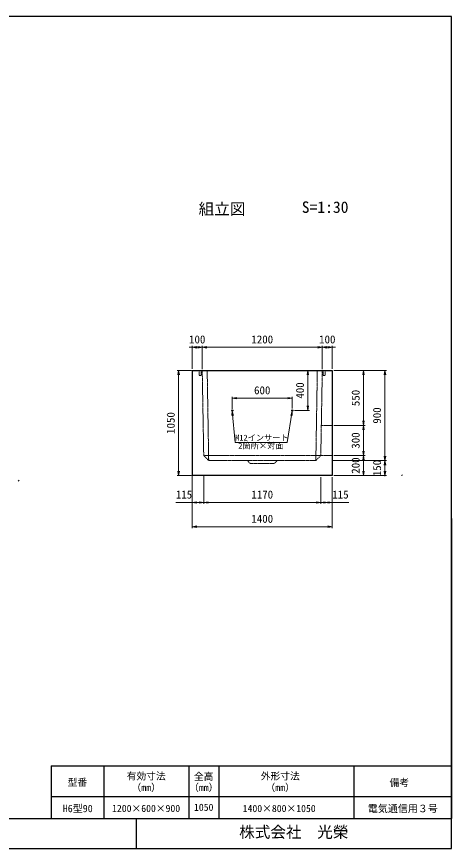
# Model space of a CAD drawing. Units: millimetres, scale not verified. Extents: x -200 to 200, y -138 to 139.
# Drawn here: x 55.6 to 200.4, y -138.2 to 138.8 of the extents above; entities that cross this region are included whole.
import ezdxf
from ezdxf.enums import TextEntityAlignment as Align

# ---------------------------------------------------------------- set-up
doc = ezdxf.new("R2010")
doc.units = ezdxf.units.MM
doc.linetypes.add('USER2', pattern=[4.7625, 3.175, -1.5875])
doc.layers.add('0-0', color=7, linetype='Continuous')
for name, color, linetype, lineweight in [('0-1_dims', 2, 'Continuous', 13), ('0-2_pen3実線', 7, 'Continuous', 25), ('0-3_pen4実線', 6, 'Continuous', 25), ('0-5_pen2破線', 3, 'USER2', 18)]:
    doc.layers.add(name, color=color, linetype=linetype, lineweight=lineweight)
doc.styles.add('ＭＳ ゴシック', font='')
doc.styles.get('ＭＳ ゴシック').set_extended_font_data('MS Gothic')

# ---------------------------------------------------------------- blocks, each defined once
blk = doc.blocks.new('部分図 1')
at = {"layer": '0-1_dims'}
for p, q in [((9710, 5090), (9710, 5321)), ((9810.01, 5089.13), (9810.01, 5321)), ((9810.01, 5089.13), (9810.01, 5321)), ((11009.99, 5089.13), (11009.99, 5321)), ((11009.99, 5089.13), (11009.99, 5321)), ((11110, 5090), (11110, 5321)), ((9710, 5306), (9678.19, 5306)), ((9710, 5306), (9810.01, 5306)), ((9810.01, 5306), (11009.99, 5306)), ((9810.01, 5306), (9841.83, 5306)), ((11009.99, 5306), (10978.17, 5306)), ((11009.99, 5306), (11110, 5306)), ((11110, 5306), (11141.81, 5306)), ((9702.07, 5075), (9559, 5075)), ((9574, 5075), (9574, 4025)), ((10731, 5075), (10881, 5075)), ((10866, 4675), (10866, 5075)), ((11125, 5075), (11437, 5075)), ((11140, 5075), (11651, 5075)), ((11422, 5075), (11422, 4525)), ((11636, 5075), (11636, 4175)), ((10110, 4690), (10110, 4813)), ((10110, 4798), (10709.94, 4798)), ((10709.94, 4696), (10709.94, 4813)), ((10731, 4675), (10881, 4675)), ((11125, 4525), (11437, 4525)), ((11125, 4525), (11437, 4525)), ((11422, 4525), (11422, 4225)), ((11111.75, 4175), (11651, 4175)), ((11125, 4225), (11437, 4225)), ((11125, 4225), (11437, 4225)), ((11125, 4175), (11651, 4175)), ((11422, 4225), (11422, 4025)), ((11636, 4175), (11636, 4181.82)), ((11636, 4175), (11636, 4025)), ((9702.07, 4025), (9559, 4025)), ((9710, 4017.07), (9710, 3741)), ((9710, 4002.07), (9710, 3499)), ((9825, 4017.07), (9825, 3741)), ((9825, 3995), (9825, 3741)), ((10995, 4010), (10995, 3741)), ((10995, 4010), (10995, 3741)), ((11110, 4010), (11110, 3741)), ((11110, 3995), (11110, 3499)), ((11125, 4025), (11437, 4025)), ((11140, 4025), (11651, 4025)), ((11636, 4025), (11636, 4018.18)), ((9710, 3756), (9546.36, 3756)), ((9710, 3756), (9825, 3756)), ((9825, 3756), (10995, 3756)), ((9710, 3514), (11110, 3514))]:
    blk.add_line(p, q, dxfattribs=at)
at = {"layer": '0-1_dims', "color": 7}
for p, q in [((10710, 4669), (10658.5, 4356)), ((9710, 4032.07), (9717.07, 4025)), ((11810, 4032.07), (11802.93, 4025))]:
    blk.add_line(p, q, dxfattribs=at)
at = {"layer": '0-1_dims'}
for points in [[(9755, 5313.5), (9710, 5306), (9755, 5298.5)], [(9765.01, 5298.5), (9810.01, 5306), (9765.01, 5313.5)], [(9855.01, 5313.5), (9810.01, 5306), (9855.01, 5298.5)], [(10964.99, 5298.5), (11009.99, 5306), (10964.99, 5313.5)], [(11054.99, 5313.5), (11009.99, 5306), (11054.99, 5298.5)], [(11065, 5298.5), (11110, 5306), (11065, 5313.5)], [(9581.5, 5030), (9574, 5075), (9566.5, 5030)], [(10873.5, 5030), (10866, 5075), (10858.5, 5030)], [(11429.5, 5030), (11422, 5075), (11414.5, 5030)], [(11643.5, 5030), (11636, 5075), (11628.5, 5030)], [(10155, 4805.5), (10110, 4798), (10155, 4790.5)], [(10664.94, 4790.5), (10709.94, 4798), (10664.94, 4805.5)], [(10858.5, 4720), (10866, 4675), (10873.5, 4720)], [(11414.5, 4570), (11422, 4525), (11429.5, 4570)], [(11429.5, 4480), (11422, 4525), (11414.5, 4480)], [(11414.5, 4270), (11422, 4225), (11429.5, 4270)], [(11429.5, 4180), (11422, 4225), (11414.5, 4180)], [(11628.5, 4220), (11636, 4175), (11643.5, 4220)], [(11643.5, 4130), (11636, 4175), (11628.5, 4130)], [(9566.5, 4070), (9574, 4025), (9581.5, 4070)], [(11414.5, 4070), (11422, 4025), (11429.5, 4070)], [(11628.5, 4070), (11636, 4025), (11643.5, 4070)], [(9755, 3763.5), (9710, 3756), (9755, 3748.5)], [(9780, 3748.5), (9825, 3756), (9780, 3763.5)], [(9870, 3763.5), (9825, 3756), (9870, 3748.5)], [(10950, 3748.5), (10995, 3756), (10950, 3763.5)], [(11040, 3763.5), (10995, 3756), (11040, 3748.5)], [(10995, 3756), (11110, 3756), (11273.64, 3756)], [(11065, 3748.5), (11110, 3756), (11065, 3763.5)], [(9755, 3521.5), (9710, 3514), (9755, 3506.5)], [(11065, 3506.5), (11110, 3514), (11065, 3521.5)]]:
    blk.add_lwpolyline(points, dxfattribs=at)
at = {"layer": '0-1_dims', "color": 7}
for points in [[(10121.48, 4624.85), (10110, 4669), (10106.54, 4623.51)], [(10110, 4669), (10138, 4356), (10658.5, 4356)], [(10710.09, 4623.38), (10710, 4669), (10695.29, 4625.81)]]:
    blk.add_lwpolyline(points, dxfattribs=at)
at = {"layer": '0-2_pen3実線'}
for p, q in [((9710, 5075), (11110, 5075)), ((9710, 5075), (9710, 4025)), ((11110, 5075), (11110, 4025)), ((11110, 4025), (9710, 4025)), ((7971, 3970), (7981, 3980)), ((8825, 1125), (8825, 600)), ((9675, 1125), (9675, 600)), ((9975, 1125), (9975, 600)), ((11325, 1125), (11325, 600)), ((8300, 819), (12300, 819))]:
    blk.add_line(p, q, dxfattribs=at)
for centre in [(10110, 4675), (10710, 4675)]:
    blk.add_circle(centre, 6, dxfattribs=at)
at = {"layer": '0-3_pen4実線'}
for p, q in [((12300, 3594.97), (12300, 2094.97)), ((12300, 2100), (12300, 600)), ((8300, 1125), (12300, 1125)), ((8300, 1125), (8300, 600)), ((300, 600), (12300, 600)), ((9150, 600), (9150, 300))]:
    blk.add_line(p, q, dxfattribs=at)
blk.add_lwpolyline([(300, 300), (12300, 300), (12300, 8610), (300, 8610)], close=True, dxfattribs=at)
at = {"layer": '0-5_pen2破線'}
for p, q in [((9780, 5075), (9780, 5025)), ((9800, 5075), (9800, 5025)), ((9825, 4225), (9810, 5075)), ((9874.58, 4175), (9859.59, 5074.75)), ((10945.42, 4175), (10960.41, 5074.75)), ((10995, 4225), (11010, 5075)), ((11040, 5075), (11040, 5025)), ((9780, 5025), (9800, 5025)), ((11110, 4525), (10995.87, 4525)), ((9825, 4225), (9874.58, 4175)), ((9825, 4225), (10995, 4225)), ((10410, 4175), (9874.58, 4175)), ((10260, 4175), (10290, 4145)), ((10945.42, 4175), (10410, 4175)), ((10560, 4175), (10530, 4145)), ((10995, 4225), (10945.42, 4175)), ((11110, 4225), (10995.87, 4226.9)), ((10290, 4145), (10410, 4145)), ((10410, 4145), (10530, 4145))]:
    blk.add_line(p, q, dxfattribs=at)
blk.add_lwpolyline([(11020, 5075), (11020, 5025), (11040, 5025)], dxfattribs=at)
at = {"layer": '0-1_dims', "color": 7, "style": 'ＭＳ ゴシック'}
for s, height, p in [('100', 79.98, (9678.19, 5321)), ('1200', 79.98, (10300.91, 5321)), ('100', 79.98, (10978.17, 5321)), ('600', 79.98, (10328.15, 4813)), ('M12インサート', 58.65, (10138.5, 4356.5)), ('2箇所×対面', 58.65, (10170, 4276)), ('115', 79.98, (9546.36, 3771)), ('1170', 79.98, (10300.91, 3771)), ('115', 79.98, (11110, 3771)), ('1400', 79.98, (10300.91, 3529)), ('H6型90', 73.31, (8416, 639.75)), ('電気通信用３号', 73.31, (11465, 638.75))]:
    blk.add_text(s, height=height, dxfattribs=at).set_placement(p, align=Align.BOTTOM_LEFT)
for s, p in [('400', (10851, 4793.18)), ('550', (11407, 4718.18)), ('900', (11621, 4543.18)), ('1050', (9559, 4440.91)), ('300', (11407, 4293.18)), ('200', (11407, 4043.18)), ('150', (11621, 4018.18))]:
    blk.add_text(s, height=79.98, rotation=90, dxfattribs=at).set_placement(p, align=Align.BOTTOM_LEFT)
at = {"layer": '0-2_pen3実線', "style": 'ＭＳ ゴシック'}
for s, height, p in [('組立図', 114.4, (9773.96, 6597.02)), ('S=1:30', 114.4, (10804.65, 6615.02)), ('型番', 71.47, (8465.02, 903)), ('有効寸法', 71.47, (9055.03, 965.26)), ('全高', 71.47, (9727.52, 961.26)), ('外形寸法', 71.47, (10395.03, 965.26)), ('備考', 71.45, (11682.54, 900)), ('（mm）', 71.49, (9103.73, 850.24)), ('（mm）', 71.49, (9678.73, 850.24)), ('（mm）', 71.49, (10442.73, 850.24)), ('1200×600×900', 71.48, (8908.76, 642.25)), ('1050', 71.47, (9727.51, 653.26)), ('1400×800×1050', 71.48, (10214.38, 641.25)), ('株式会社\u3000光榮', 114.4, (10179.07, 372.01))]:
    blk.add_text(s, height=height, dxfattribs=at).set_placement(p, align=Align.BOTTOM_LEFT)

msp = doc.modelspace()

# ---------------------------------------------------------------- block references
at = {"layer": '0-0', "xscale": 0.03333333, "yscale": 0.03333333}
msp.add_blockref('部分図 1', (-209.6, -148.2), dxfattribs=at)

doc.saveas('drawing.dxf')
